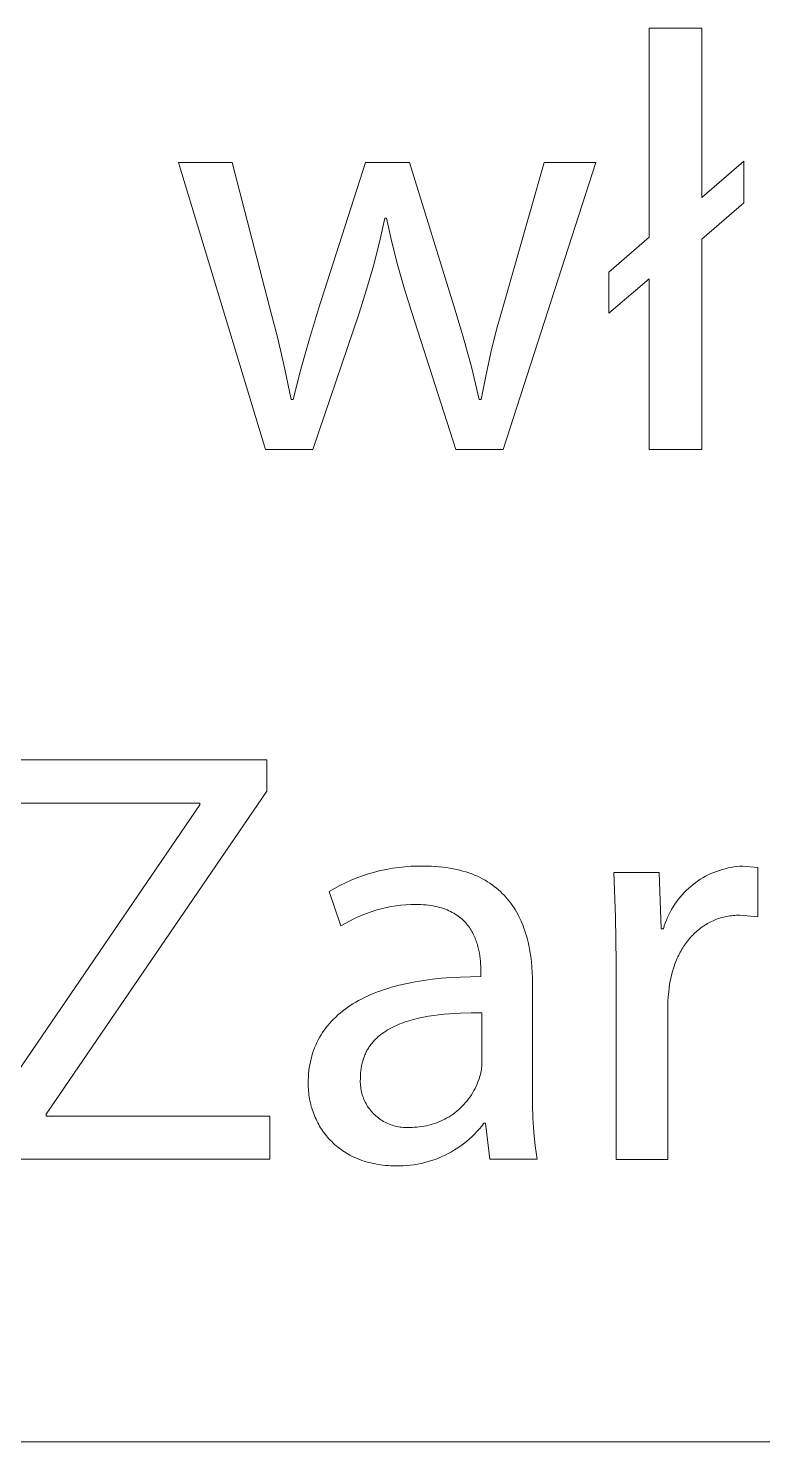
# Model space of a CAD drawing. Header units: millimetres. Extents: x 1102 to 5170, y 19 to 2862.
# Drawn here: x 4488.4 to 4538.8, y 19.5 to 116.6 of the extents above; entities that cross this region are included whole.
import ezdxf

# ---------------------------------------------------------------- set-up
doc = ezdxf.new("R2010")
doc.units = ezdxf.units.MM
doc.header["$MEASUREMENT"] = 0
doc.layers.add('Domyślny', color=7, linetype='Continuous', true_color=0x000000)

msp = doc.modelspace()

# ---------------------------------------------------------------- linework, layer by layer
at = {"layer": 'Domyślny', "color": 18, "lineweight": 15, "true_color": 0x000000}
for p, q in [((4531.041, 102.231), (4531.041, 116.577)), ((4531.041, 116.577), (4534.644, 116.577)), ((4534.644, 116.577), (4534.644, 104.954)), ((4504.688, 87.656), (4498.727, 107.367)), ((4498.727, 107.367), (4502.399, 107.367)), ((4502.399, 107.367), (4505, 97.342)), ((4508.332, 97.315), (4511.57, 107.367)), ((4511.57, 107.367), (4514.577, 107.367)), ((4514.577, 107.367), (4517.625, 97.505)), ((4521.012, 97.478), (4523.816, 107.367)), ((4527.365, 107.367), (4521.012, 87.656)), ((4523.816, 107.367), (4527.365, 107.367)), ((4534.644, 104.954), (4537.529, 107.447)), ((4537.529, 107.447), (4537.529, 104.588)), ((4537.529, 104.588), (4534.644, 102.096)), ((4512.897, 103.533), (4512.52, 101.887)), ((4512.992, 103.533), (4512.897, 103.533)), ((4513.364, 101.897), (4512.992, 103.533)), ((4528.277, 99.82), (4531.041, 102.231)), ((4534.644, 102.096), (4534.644, 87.655)), ((4512.52, 101.887), (4512.098, 100.251)), ((4513.78, 100.272), (4513.364, 101.897)), ((4512.098, 100.251), (4511.632, 98.627)), ((4514.238, 98.658), (4513.78, 100.272)), ((4528.277, 97.016), (4528.277, 99.82)), ((4531.041, 99.373), (4528.277, 97.016)), ((4531.041, 87.655), (4531.041, 99.373)), ((4511.632, 98.627), (4511.123, 97.017)), ((4514.74, 97.058), (4514.238, 98.658)), ((4505, 97.342), (4505.54, 95.264)), ((4507.705, 95.247), (4508.332, 97.315)), ((4517.625, 97.505), (4518.271, 95.377)), ((4520.562, 95.894), (4521.012, 97.478)), ((4511.123, 97.017), (4507.939, 87.656)), ((4517.761, 87.656), (4514.74, 97.058)), ((4505.54, 95.264), (4506.027, 93.173)), ((4507.127, 93.165), (4507.705, 95.247)), ((4518.271, 95.377), (4518.853, 93.232)), ((4520.162, 94.297), (4520.562, 95.894)), ((4519.81, 92.688), (4520.162, 94.297)), ((4518.853, 93.232), (4519.373, 91.07)), ((4506.027, 93.173), (4506.463, 91.07)), ((4506.598, 91.07), (4507.127, 93.165)), ((4519.508, 91.07), (4519.81, 92.688)), ((4506.463, 91.07), (4506.598, 91.07)), ((4519.373, 91.07), (4519.508, 91.07)), ((4507.939, 87.656), (4504.688, 87.656)), ((4521.012, 87.656), (4517.761, 87.656)), ((4534.644, 87.655), (4531.041, 87.655)), ((4486.25, 66.328), (4504.781, 66.328)), ((4504.781, 66.328), (4504.781, 64.174)), ((4504.781, 64.174), (4489.636, 41.985)), ((4484.949, 40.955), (4500.176, 63.24)), ((4500.176, 63.361), (4486.25, 63.361)), ((4500.176, 63.24), (4500.176, 63.361)), ((4510.964, 58.221), (4511.362, 58.367)), ((4511.362, 58.367), (4511.766, 58.499)), ((4511.766, 58.499), (4512.174, 58.616)), ((4512.174, 58.616), (4512.586, 58.72)), ((4512.586, 58.72), (4513.001, 58.809)), ((4513.001, 58.809), (4513.419, 58.884)), ((4513.419, 58.884), (4513.839, 58.944)), ((4513.839, 58.944), (4514.261, 58.99)), ((4514.261, 58.99), (4514.685, 59.021)), ((4514.685, 59.021), (4515.109, 59.037)), ((4515.109, 59.037), (4515.534, 59.039)), ((4515.534, 59.039), (4515.812, 59.036)), ((4515.812, 59.036), (4516.084, 59.027)), ((4516.084, 59.027), (4516.35, 59.012)), ((4516.35, 59.012), (4516.609, 58.991)), ((4516.609, 58.991), (4516.862, 58.965)), ((4516.862, 58.965), (4517.108, 58.934)), ((4517.108, 58.934), (4517.348, 58.896)), ((4517.348, 58.896), (4517.582, 58.854)), ((4517.582, 58.854), (4517.81, 58.806)), ((4517.81, 58.806), (4518.032, 58.753)), ((4518.032, 58.753), (4518.248, 58.695)), ((4518.248, 58.695), (4518.458, 58.633)), ((4518.458, 58.633), (4518.663, 58.565)), ((4518.663, 58.565), (4518.861, 58.492)), ((4518.861, 58.492), (4519.054, 58.415)), ((4519.054, 58.415), (4519.242, 58.334)), ((4519.242, 58.334), (4519.423, 58.247)), ((4528.729, 55.522), (4528.602, 58.602)), ((4528.602, 58.602), (4531.731, 58.602)), ((4531.731, 58.602), (4531.867, 54.728)), ((4534.729, 58.231), (4534.909, 58.332)), ((4534.909, 58.332), (4535.093, 58.427)), ((4535.093, 58.427), (4535.279, 58.515)), ((4535.279, 58.515), (4535.469, 58.597)), ((4535.469, 58.597), (4535.661, 58.672)), ((4535.661, 58.672), (4535.856, 58.74)), ((4535.856, 58.74), (4536.053, 58.802)), ((4536.053, 58.802), (4536.252, 58.856)), ((4536.252, 58.856), (4536.453, 58.904)), ((4536.453, 58.904), (4536.655, 58.944)), ((4536.655, 58.944), (4536.859, 58.978)), ((4536.859, 58.978), (4537.064, 59.004)), ((4537.064, 59.004), (4537.269, 59.024)), ((4537.269, 59.024), (4537.475, 59.036)), ((4537.475, 59.036), (4538.505, 58.928)), ((4538.505, 58.928), (4538.505, 55.541)), ((4509.058, 57.291), (4509.426, 57.503)), ((4509.871, 54.92), (4509.058, 57.291)), ((4509.426, 57.503), (4509.801, 57.703)), ((4509.801, 57.703), (4510.182, 57.889)), ((4510.182, 57.889), (4510.57, 58.062)), ((4510.57, 58.062), (4510.964, 58.221)), ((4519.423, 58.247), (4519.6, 58.157)), ((4519.6, 58.157), (4519.771, 58.062)), ((4519.771, 58.062), (4519.936, 57.963)), ((4519.936, 57.963), (4520.097, 57.86)), ((4520.097, 57.86), (4520.252, 57.753)), ((4520.252, 57.753), (4520.402, 57.642)), ((4520.402, 57.642), (4520.547, 57.528)), ((4520.547, 57.528), (4520.687, 57.409)), ((4520.687, 57.409), (4520.822, 57.288)), ((4520.822, 57.288), (4520.953, 57.162)), ((4533.437, 57.211), (4533.583, 57.358)), ((4533.583, 57.358), (4533.733, 57.499)), ((4533.733, 57.499), (4533.888, 57.636)), ((4533.888, 57.636), (4534.048, 57.766)), ((4534.048, 57.766), (4534.212, 57.891)), ((4534.212, 57.891), (4534.381, 58.011)), ((4534.381, 58.011), (4534.553, 58.124)), ((4534.553, 58.124), (4534.729, 58.231)), ((4513.992, 56.343), (4513.657, 56.301)), ((4514.329, 56.373), (4513.992, 56.343)), ((4514.667, 56.391), (4514.329, 56.373)), ((4515.005, 56.397), (4514.667, 56.391)), ((4515.191, 56.395), (4515.005, 56.397)), ((4515.372, 56.389), (4515.191, 56.395)), ((4515.548, 56.378), (4515.372, 56.389)), ((4515.718, 56.364), (4515.548, 56.378)), ((4515.884, 56.345), (4515.718, 56.364)), ((4516.045, 56.323), (4515.884, 56.345)), ((4516.201, 56.298), (4516.045, 56.323)), ((4520.953, 57.162), (4521.078, 57.034)), ((4521.078, 57.034), (4521.199, 56.902)), ((4521.199, 56.902), (4521.316, 56.766)), ((4521.316, 56.766), (4521.427, 56.628)), ((4521.427, 56.628), (4521.535, 56.487)), ((4521.535, 56.487), (4521.638, 56.343)), ((4521.638, 56.343), (4521.736, 56.196)), ((4532.68, 56.234), (4532.792, 56.408)), ((4532.792, 56.408), (4532.91, 56.577)), ((4532.91, 56.577), (4533.033, 56.743)), ((4533.033, 56.743), (4533.162, 56.903)), ((4533.162, 56.903), (4533.297, 57.06)), ((4533.297, 57.06), (4533.437, 57.211)), ((4510.758, 55.413), (4510.457, 55.259)), ((4511.064, 55.556), (4510.758, 55.413)), ((4511.376, 55.688), (4511.064, 55.556)), ((4511.691, 55.81), (4511.376, 55.688)), ((4512.011, 55.92), (4511.691, 55.81)), ((4512.334, 56.019), (4512.011, 55.92)), ((4512.661, 56.107), (4512.334, 56.019)), ((4512.991, 56.183), (4512.661, 56.107)), ((4513.323, 56.248), (4512.991, 56.183)), ((4513.657, 56.301), (4513.323, 56.248)), ((4516.352, 56.268), (4516.201, 56.298)), ((4516.499, 56.235), (4516.352, 56.268)), ((4516.641, 56.199), (4516.499, 56.235)), ((4516.779, 56.159), (4516.641, 56.199)), ((4516.912, 56.116), (4516.779, 56.159)), ((4517.041, 56.07), (4516.912, 56.116)), ((4517.165, 56.021), (4517.041, 56.07)), ((4517.285, 55.969), (4517.165, 56.021)), ((4517.401, 55.914), (4517.285, 55.969)), ((4517.513, 55.857), (4517.401, 55.914)), ((4517.621, 55.796), (4517.513, 55.857)), ((4517.725, 55.734), (4517.621, 55.796)), ((4517.825, 55.668), (4517.725, 55.734)), ((4517.921, 55.601), (4517.825, 55.668)), ((4518.014, 55.531), (4517.921, 55.601)), ((4518.103, 55.459), (4518.014, 55.531)), ((4518.188, 55.385), (4518.103, 55.459)), ((4518.27, 55.309), (4518.188, 55.385)), ((4521.736, 56.196), (4521.831, 56.046)), ((4521.831, 56.046), (4521.921, 55.894)), ((4521.921, 55.894), (4522.007, 55.739)), ((4522.007, 55.739), (4522.089, 55.582)), ((4522.089, 55.582), (4522.166, 55.423)), ((4522.166, 55.423), (4522.241, 55.261)), ((4528.765, 52.439), (4528.729, 55.522)), ((4532.216, 55.314), (4532.296, 55.504)), ((4532.296, 55.504), (4532.382, 55.692)), ((4532.382, 55.692), (4532.475, 55.876)), ((4532.475, 55.876), (4532.575, 56.057)), ((4532.575, 56.057), (4532.68, 56.234)), ((4535.621, 55.363), (4535.52, 55.322)), ((4535.722, 55.4), (4535.621, 55.363)), ((4535.825, 55.436), (4535.722, 55.4)), ((4535.929, 55.469), (4535.825, 55.436)), ((4536.035, 55.499), (4535.929, 55.469)), ((4536.141, 55.527), (4536.035, 55.499)), ((4536.249, 55.553), (4536.141, 55.527)), ((4536.358, 55.575), (4536.249, 55.553)), ((4536.468, 55.596), (4536.358, 55.575)), ((4536.58, 55.613), (4536.468, 55.596)), ((4536.692, 55.628), (4536.58, 55.613)), ((4536.806, 55.641), (4536.692, 55.628)), ((4536.921, 55.65), (4536.806, 55.641)), ((4537.037, 55.657), (4536.921, 55.65)), ((4537.154, 55.661), (4537.037, 55.657)), ((4537.272, 55.663), (4537.154, 55.661)), ((4538.505, 55.541), (4537.272, 55.663)), ((4510.161, 55.095), (4509.871, 54.92)), ((4510.457, 55.259), (4510.161, 55.095)), ((4518.348, 55.231), (4518.27, 55.309)), ((4518.423, 55.151), (4518.348, 55.231)), ((4518.494, 55.07), (4518.423, 55.151)), ((4518.563, 54.987), (4518.494, 55.07)), ((4518.628, 54.902), (4518.563, 54.987)), ((4518.69, 54.816), (4518.628, 54.902)), ((4518.749, 54.729), (4518.69, 54.816)), ((4518.805, 54.641), (4518.749, 54.729)), ((4518.859, 54.551), (4518.805, 54.641)), ((4518.909, 54.461), (4518.859, 54.551)), ((4518.957, 54.369), (4518.909, 54.461)), ((4519.002, 54.277), (4518.957, 54.369)), ((4522.241, 55.261), (4522.311, 55.097)), ((4522.311, 55.097), (4522.377, 54.932)), ((4522.377, 54.932), (4522.44, 54.764)), ((4522.44, 54.764), (4522.499, 54.595)), ((4522.499, 54.595), (4522.554, 54.423)), ((4522.554, 54.423), (4522.606, 54.251)), ((4531.867, 54.728), (4532.016, 54.728)), ((4532.016, 54.728), (4532.076, 54.926)), ((4532.076, 54.926), (4532.142, 55.121)), ((4532.142, 55.121), (4532.216, 55.314)), ((4534.1, 54.371), (4534.024, 54.293)), ((4534.178, 54.446), (4534.1, 54.371)), ((4534.258, 54.52), (4534.178, 54.446)), ((4534.339, 54.591), (4534.258, 54.52)), ((4534.421, 54.66), (4534.339, 54.591)), ((4534.505, 54.727), (4534.421, 54.66)), ((4534.591, 54.792), (4534.505, 54.727)), ((4534.678, 54.855), (4534.591, 54.792)), ((4534.766, 54.916), (4534.678, 54.855)), ((4534.855, 54.975), (4534.766, 54.916)), ((4534.946, 55.031), (4534.855, 54.975)), ((4535.039, 55.086), (4534.946, 55.031)), ((4535.132, 55.138), (4535.039, 55.086)), ((4535.227, 55.187), (4535.132, 55.138)), ((4535.324, 55.235), (4535.227, 55.187)), ((4535.421, 55.28), (4535.324, 55.235)), ((4535.52, 55.322), (4535.421, 55.28)), ((4519.045, 54.184), (4519.002, 54.277)), ((4519.084, 54.091), (4519.045, 54.184)), ((4519.122, 53.997), (4519.084, 54.091)), ((4519.157, 53.902), (4519.122, 53.997)), ((4519.19, 53.807), (4519.157, 53.902)), ((4519.221, 53.712), (4519.19, 53.807)), ((4519.249, 53.617), (4519.221, 53.712)), ((4519.276, 53.522), (4519.249, 53.617)), ((4519.3, 53.426), (4519.276, 53.522)), ((4519.322, 53.331), (4519.3, 53.426)), ((4522.606, 54.251), (4522.655, 54.077)), ((4522.655, 54.077), (4522.7, 53.901)), ((4522.7, 53.901), (4522.742, 53.724)), ((4522.742, 53.724), (4522.781, 53.546)), ((4522.781, 53.546), (4522.816, 53.366)), ((4533.343, 53.417), (4533.284, 53.32)), ((4533.404, 53.513), (4533.343, 53.417)), ((4533.467, 53.607), (4533.404, 53.513)), ((4533.531, 53.699), (4533.467, 53.607)), ((4533.597, 53.789), (4533.531, 53.699)), ((4533.664, 53.878), (4533.597, 53.789)), ((4533.733, 53.965), (4533.664, 53.878)), ((4533.803, 54.05), (4533.733, 53.965)), ((4533.875, 54.133), (4533.803, 54.05)), ((4533.949, 54.214), (4533.875, 54.133)), ((4534.024, 54.293), (4533.949, 54.214)), ((4519.343, 53.237), (4519.322, 53.331)), ((4519.379, 53.048), (4519.343, 53.237)), ((4519.408, 52.862), (4519.379, 53.048)), ((4519.431, 52.678), (4519.408, 52.862)), ((4519.449, 52.499), (4519.431, 52.678)), ((4519.461, 52.323), (4519.449, 52.499)), ((4522.816, 53.366), (4522.849, 53.186)), ((4522.849, 53.186), (4522.905, 52.823)), ((4522.905, 52.823), (4522.95, 52.457)), ((4522.95, 52.457), (4522.983, 52.088)), ((4528.765, 38.892), (4528.765, 52.439)), ((4532.871, 52.483), (4532.827, 52.372)), ((4532.916, 52.593), (4532.871, 52.483)), ((4532.964, 52.701), (4532.916, 52.593)), ((4533.013, 52.808), (4532.964, 52.701)), ((4533.064, 52.914), (4533.013, 52.808)), ((4533.116, 53.018), (4533.064, 52.914)), ((4533.171, 53.12), (4533.116, 53.018)), ((4533.227, 53.221), (4533.171, 53.12)), ((4533.284, 53.32), (4533.227, 53.221)), ((4519.47, 52.153), (4519.461, 52.323)), ((4519.474, 51.989), (4519.47, 52.153)), ((4519.476, 51.832), (4519.474, 51.989)), ((4519.476, 51.439), (4519.476, 51.832)), ((4522.983, 52.088), (4523.007, 51.719)), ((4523.007, 51.719), (4523.02, 51.348)), ((4532.569, 51.553), (4532.512, 51.307)), ((4532.634, 51.793), (4532.569, 51.553)), ((4532.706, 52.029), (4532.634, 51.793)), ((4532.744, 52.144), (4532.706, 52.029)), ((4532.785, 52.259), (4532.744, 52.144)), ((4532.827, 52.372), (4532.785, 52.259)), ((4512.615, 50.472), (4512.855, 50.555)), ((4512.855, 50.555), (4513.101, 50.633)), ((4513.101, 50.633), (4513.353, 50.709)), ((4513.353, 50.709), (4513.61, 50.781)), ((4513.61, 50.781), (4513.872, 50.849)), ((4513.872, 50.849), (4514.412, 50.974)), ((4514.412, 50.974), (4514.973, 51.084)), ((4514.973, 51.084), (4515.555, 51.18)), ((4515.555, 51.18), (4516.157, 51.261)), ((4516.157, 51.261), (4516.78, 51.327)), ((4516.78, 51.327), (4517.424, 51.378)), ((4517.424, 51.378), (4518.088, 51.413)), ((4518.088, 51.413), (4518.772, 51.434)), ((4518.772, 51.434), (4519.476, 51.439)), ((4523.02, 51.348), (4523.025, 50.978)), ((4523.025, 50.978), (4523.025, 43.595)), ((4532.414, 50.726), (4532.375, 50.393)), ((4532.463, 51.057), (4532.414, 50.726)), ((4532.512, 51.307), (4532.463, 51.057)), ((4510.508, 49.45), (4510.694, 49.568)), ((4510.694, 49.568), (4510.885, 49.682)), ((4510.885, 49.682), (4511.082, 49.793)), ((4511.082, 49.793), (4511.285, 49.901)), ((4511.285, 49.901), (4511.493, 50.005)), ((4511.493, 50.005), (4511.706, 50.106)), ((4511.706, 50.106), (4511.925, 50.203)), ((4511.925, 50.203), (4512.15, 50.296)), ((4512.15, 50.296), (4512.379, 50.386)), ((4512.379, 50.386), (4512.615, 50.472)), ((4532.325, 49.725), (4532.314, 49.391)), ((4532.345, 50.06), (4532.325, 49.725)), ((4532.375, 50.393), (4532.345, 50.06)), ((4509.365, 48.526), (4509.512, 48.668)), ((4509.512, 48.668), (4509.663, 48.807)), ((4509.663, 48.807), (4509.821, 48.942)), ((4509.821, 48.942), (4509.984, 49.074)), ((4509.984, 49.074), (4510.153, 49.203)), ((4510.153, 49.203), (4510.328, 49.328)), ((4510.328, 49.328), (4510.508, 49.45)), ((4515.196, 48.587), (4514.862, 48.504)), ((4515.538, 48.66), (4515.196, 48.587)), ((4515.887, 48.724), (4515.538, 48.66)), ((4516.241, 48.779), (4515.887, 48.724)), ((4516.601, 48.825), (4516.241, 48.779)), ((4516.966, 48.864), (4516.601, 48.825)), ((4517.333, 48.895), (4516.966, 48.864)), ((4517.703, 48.919), (4517.333, 48.895)), ((4518.074, 48.936), (4517.703, 48.919)), ((4518.818, 48.952), (4518.074, 48.936)), ((4519.557, 48.946), (4518.818, 48.952)), ((4519.557, 45.519), (4519.557, 48.946)), ((4532.314, 49.391), (4532.314, 38.892)), ((4508.504, 47.434), (4508.609, 47.6)), ((4508.609, 47.6), (4508.721, 47.763)), ((4508.721, 47.763), (4508.838, 47.922)), ((4508.838, 47.922), (4508.961, 48.078)), ((4508.961, 48.078), (4509.09, 48.231)), ((4509.09, 48.231), (4509.225, 48.38)), ((4509.225, 48.38), (4509.365, 48.526)), ((4512.82, 47.615), (4512.699, 47.529)), ((4512.945, 47.698), (4512.82, 47.615)), ((4513.074, 47.778), (4512.945, 47.698)), ((4513.206, 47.855), (4513.074, 47.778)), ((4513.342, 47.929), (4513.206, 47.855)), ((4513.481, 47.999), (4513.342, 47.929)), ((4513.623, 48.067), (4513.481, 47.999)), ((4513.768, 48.131), (4513.623, 48.067)), ((4513.916, 48.193), (4513.768, 48.131)), ((4514.068, 48.252), (4513.916, 48.193)), ((4514.221, 48.307), (4514.068, 48.252)), ((4514.378, 48.361), (4514.221, 48.307)), ((4514.537, 48.411), (4514.378, 48.361)), ((4514.698, 48.459), (4514.537, 48.411)), ((4514.862, 48.504), (4514.698, 48.459)), ((4508.064, 46.554), (4508.14, 46.737)), ((4508.14, 46.737), (4508.222, 46.916)), ((4508.222, 46.916), (4508.31, 47.092)), ((4508.31, 47.092), (4508.404, 47.265)), ((4508.404, 47.265), (4508.504, 47.434)), ((4511.837, 46.652), (4511.796, 46.593)), ((4511.878, 46.711), (4511.837, 46.652)), ((4511.921, 46.769), (4511.878, 46.711)), ((4511.965, 46.826), (4511.921, 46.769)), ((4512.011, 46.882), (4511.965, 46.826)), ((4512.057, 46.937), (4512.011, 46.882)), ((4512.105, 46.991), (4512.057, 46.937)), ((4512.153, 47.045), (4512.105, 46.991)), ((4512.203, 47.097), (4512.153, 47.045)), ((4512.254, 47.148), (4512.203, 47.097)), ((4512.306, 47.199), (4512.254, 47.148)), ((4512.359, 47.249), (4512.306, 47.199)), ((4512.413, 47.298), (4512.359, 47.249)), ((4512.468, 47.345), (4512.413, 47.298)), ((4512.524, 47.393), (4512.468, 47.345)), ((4512.582, 47.439), (4512.524, 47.393)), ((4512.699, 47.529), (4512.582, 47.439)), ((4507.773, 45.592), (4507.819, 45.791)), ((4507.819, 45.791), (4507.871, 45.987)), ((4507.871, 45.987), (4507.929, 46.179)), ((4507.929, 46.179), (4507.994, 46.369)), ((4507.994, 46.369), (4508.064, 46.554)), ((4511.365, 45.651), (4511.344, 45.576)), ((4511.387, 45.725), (4511.365, 45.651)), ((4511.41, 45.798), (4511.387, 45.725)), ((4511.435, 45.87), (4511.41, 45.798)), ((4511.461, 45.94), (4511.435, 45.87)), ((4511.489, 46.01), (4511.461, 45.94)), ((4511.518, 46.079), (4511.489, 46.01)), ((4511.548, 46.147), (4511.518, 46.079)), ((4511.58, 46.213), (4511.548, 46.147)), ((4511.613, 46.279), (4511.58, 46.213)), ((4511.647, 46.344), (4511.613, 46.279)), ((4511.682, 46.407), (4511.647, 46.344)), ((4511.719, 46.47), (4511.682, 46.407)), ((4511.757, 46.532), (4511.719, 46.47)), ((4511.796, 46.593), (4511.757, 46.532)), ((4507.635, 44.55), (4507.65, 44.765)), ((4507.65, 44.765), (4507.672, 44.976)), ((4507.672, 44.976), (4507.699, 45.185)), ((4507.699, 45.185), (4507.733, 45.39)), ((4507.733, 45.39), (4507.773, 45.592)), ((4511.215, 44.68), (4511.213, 44.592)), ((4511.219, 44.767), (4511.215, 44.68)), ((4511.225, 44.853), (4511.219, 44.767)), ((4511.232, 44.938), (4511.225, 44.853)), ((4511.241, 45.022), (4511.232, 44.938)), ((4511.251, 45.104), (4511.241, 45.022)), ((4511.263, 45.186), (4511.251, 45.104)), ((4511.276, 45.266), (4511.263, 45.186)), ((4511.291, 45.345), (4511.276, 45.266)), ((4511.307, 45.423), (4511.291, 45.345)), ((4511.325, 45.5), (4511.307, 45.423)), ((4511.344, 45.576), (4511.325, 45.5)), ((4519.414, 44.602), (4519.445, 44.714)), ((4519.445, 44.714), (4519.473, 44.827)), ((4519.473, 44.827), (4519.497, 44.941)), ((4519.497, 44.941), (4519.517, 45.056)), ((4519.517, 45.056), (4519.532, 45.171)), ((4519.532, 45.171), (4519.545, 45.287)), ((4519.545, 45.287), (4519.553, 45.403)), ((4519.553, 45.403), (4519.557, 45.519)), ((4507.622, 44.11), (4507.625, 44.331)), ((4507.624, 43.976), (4507.622, 44.11)), ((4507.628, 43.842), (4507.624, 43.976)), ((4507.625, 44.331), (4507.635, 44.55)), ((4507.636, 43.709), (4507.628, 43.842)), ((4507.646, 43.576), (4507.636, 43.709)), ((4511.205, 44.394), (4511.202, 44.285)), ((4511.202, 44.285), (4511.202, 44.176)), ((4511.202, 44.176), (4511.207, 44.068)), ((4511.212, 44.503), (4511.205, 44.394)), ((4511.207, 44.068), (4511.215, 43.959)), ((4511.213, 44.592), (4511.212, 44.503)), ((4511.215, 43.959), (4511.227, 43.851)), ((4511.227, 43.851), (4511.242, 43.743)), ((4511.242, 43.743), (4511.261, 43.636)), ((4519.002, 43.617), (4519.08, 43.765)), ((4519.08, 43.765), (4519.153, 43.916)), ((4519.153, 43.916), (4519.221, 44.069)), ((4519.221, 44.069), (4519.283, 44.224)), ((4519.283, 44.224), (4519.34, 44.381)), ((4519.34, 44.381), (4519.379, 44.491)), ((4519.379, 44.491), (4519.414, 44.602)), ((4507.66, 43.443), (4507.646, 43.576)), ((4507.676, 43.31), (4507.66, 43.443)), ((4507.696, 43.178), (4507.676, 43.31)), ((4507.718, 43.046), (4507.696, 43.178)), ((4507.743, 42.915), (4507.718, 43.046)), ((4507.772, 42.785), (4507.743, 42.915)), ((4507.803, 42.655), (4507.772, 42.785)), ((4511.261, 43.636), (4511.284, 43.529)), ((4511.284, 43.529), (4511.311, 43.423)), ((4511.311, 43.423), (4511.341, 43.319)), ((4511.341, 43.319), (4511.374, 43.215)), ((4511.374, 43.215), (4511.412, 43.113)), ((4511.412, 43.113), (4511.452, 43.012)), ((4511.452, 43.012), (4511.497, 42.912)), ((4511.497, 42.912), (4511.544, 42.814)), ((4511.544, 42.814), (4511.595, 42.718)), ((4511.595, 42.718), (4511.65, 42.624)), ((4518.321, 42.668), (4518.432, 42.793)), ((4518.432, 42.793), (4518.538, 42.922)), ((4518.538, 42.922), (4518.64, 43.055)), ((4518.64, 43.055), (4518.738, 43.191)), ((4518.738, 43.191), (4518.831, 43.33)), ((4518.831, 43.33), (4518.919, 43.472)), ((4518.919, 43.472), (4519.002, 43.617)), ((4523.025, 43.595), (4523.026, 42.652)), ((4489.636, 41.985), (4489.636, 41.849)), ((4489.636, 41.849), (4504.985, 41.849)), ((4504.985, 41.849), (4504.985, 38.896)), ((4507.837, 42.526), (4507.803, 42.655)), ((4507.875, 42.398), (4507.837, 42.526)), ((4507.915, 42.271), (4507.875, 42.398)), ((4507.958, 42.145), (4507.915, 42.271)), ((4508.004, 42.02), (4507.958, 42.145)), ((4508.053, 41.895), (4508.004, 42.02)), ((4508.105, 41.772), (4508.053, 41.895)), ((4508.16, 41.651), (4508.105, 41.772)), ((4511.65, 42.624), (4511.707, 42.531)), ((4511.707, 42.531), (4511.768, 42.44)), ((4511.768, 42.44), (4511.831, 42.352)), ((4511.831, 42.352), (4511.898, 42.266)), ((4511.898, 42.266), (4511.968, 42.182)), ((4511.968, 42.182), (4512.04, 42.101)), ((4512.04, 42.101), (4512.115, 42.022)), ((4512.115, 42.022), (4512.193, 41.946)), ((4512.193, 41.946), (4512.274, 41.872)), ((4512.274, 41.872), (4512.357, 41.802)), ((4512.357, 41.802), (4512.442, 41.734)), ((4517.149, 41.732), (4517.293, 41.818)), ((4517.293, 41.818), (4517.434, 41.908)), ((4517.434, 41.908), (4517.571, 42.003)), ((4517.571, 42.003), (4517.705, 42.103)), ((4517.705, 42.103), (4517.836, 42.208)), ((4517.836, 42.208), (4517.963, 42.316)), ((4517.963, 42.316), (4518.086, 42.43)), ((4518.086, 42.43), (4518.206, 42.547)), ((4518.206, 42.547), (4518.321, 42.668)), ((4523.026, 42.652), (4523.058, 41.71)), ((4508.218, 41.53), (4508.16, 41.651)), ((4508.279, 41.411), (4508.218, 41.53)), ((4508.343, 41.293), (4508.279, 41.411)), ((4508.41, 41.177), (4508.343, 41.293)), ((4508.48, 41.062), (4508.41, 41.177)), ((4508.552, 40.949), (4508.48, 41.062)), ((4508.628, 40.838), (4508.552, 40.949)), ((4508.706, 40.728), (4508.628, 40.838)), ((4512.442, 41.734), (4512.53, 41.669)), ((4512.53, 41.669), (4512.619, 41.608)), ((4512.619, 41.608), (4512.711, 41.549)), ((4512.711, 41.549), (4512.805, 41.494)), ((4512.805, 41.494), (4512.901, 41.442)), ((4512.901, 41.442), (4512.998, 41.393)), ((4512.998, 41.393), (4513.097, 41.347)), ((4513.097, 41.347), (4513.198, 41.305)), ((4513.198, 41.305), (4513.299, 41.267)), ((4513.299, 41.267), (4513.403, 41.232)), ((4513.403, 41.232), (4513.507, 41.201)), ((4513.507, 41.201), (4513.612, 41.173)), ((4513.612, 41.173), (4513.719, 41.149)), ((4513.719, 41.149), (4513.826, 41.128)), ((4513.826, 41.128), (4513.933, 41.111)), ((4513.933, 41.111), (4514.041, 41.098)), ((4514.041, 41.098), (4514.15, 41.089)), ((4514.15, 41.089), (4514.259, 41.083)), ((4514.259, 41.083), (4514.368, 41.082)), ((4514.368, 41.082), (4514.476, 41.084)), ((4514.476, 41.084), (4514.585, 41.089)), ((4514.585, 41.089), (4514.753, 41.087)), ((4514.753, 41.087), (4514.92, 41.091)), ((4514.92, 41.091), (4515.087, 41.101)), ((4515.087, 41.101), (4515.253, 41.116)), ((4515.253, 41.116), (4515.419, 41.137)), ((4515.419, 41.137), (4515.584, 41.164)), ((4515.584, 41.164), (4515.749, 41.196)), ((4515.749, 41.196), (4515.912, 41.234)), ((4515.912, 41.234), (4516.073, 41.277)), ((4516.073, 41.277), (4516.233, 41.326)), ((4516.233, 41.326), (4516.391, 41.381)), ((4516.391, 41.381), (4516.547, 41.44)), ((4516.547, 41.44), (4516.702, 41.506)), ((4516.702, 41.506), (4516.853, 41.576)), ((4516.853, 41.576), (4517.003, 41.651)), ((4517.003, 41.651), (4517.149, 41.732)), ((4519.213, 40.801), (4519.041, 40.622)), ((4519.379, 40.987), (4519.213, 40.801)), ((4519.539, 41.178), (4519.379, 40.987)), ((4519.692, 41.374), (4519.539, 41.178)), ((4519.801, 41.374), (4519.692, 41.374)), ((4520.085, 38.895), (4519.801, 41.374)), ((4523.058, 41.71), (4523.12, 40.768)), ((4508.788, 40.62), (4508.706, 40.728)), ((4508.872, 40.514), (4508.788, 40.62)), ((4508.959, 40.41), (4508.872, 40.514)), ((4509.05, 40.307), (4508.959, 40.41)), ((4509.143, 40.207), (4509.05, 40.307)), ((4509.239, 40.109), (4509.143, 40.207)), ((4509.338, 40.013), (4509.239, 40.109)), ((4509.44, 39.919), (4509.338, 40.013)), ((4509.545, 39.828), (4509.44, 39.919)), ((4509.652, 39.738), (4509.545, 39.828)), ((4518.093, 39.817), (4517.888, 39.675)), ((4518.294, 39.965), (4518.093, 39.817)), ((4518.489, 40.119), (4518.294, 39.965)), ((4518.678, 40.281), (4518.489, 40.119)), ((4518.862, 40.448), (4518.678, 40.281)), ((4519.041, 40.622), (4518.862, 40.448)), ((4523.12, 40.768), (4523.213, 39.83)), ((4523.213, 39.83), (4523.336, 38.895)), ((4504.985, 38.896), (4484.949, 38.896)), ((4509.763, 39.652), (4509.652, 39.738)), ((4509.877, 39.567), (4509.763, 39.652)), ((4509.993, 39.486), (4509.877, 39.567)), ((4510.112, 39.406), (4509.993, 39.486)), ((4510.234, 39.33), (4510.112, 39.406)), ((4510.36, 39.256), (4510.234, 39.33)), ((4510.488, 39.185), (4510.36, 39.256)), ((4510.618, 39.117), (4510.488, 39.185)), ((4510.752, 39.052), (4510.618, 39.117)), ((4510.889, 38.99), (4510.752, 39.052)), ((4511.028, 38.93), (4510.889, 38.99)), ((4511.171, 38.874), (4511.028, 38.93)), ((4511.316, 38.821), (4511.171, 38.874)), ((4516.337, 38.891), (4516.101, 38.81)), ((4516.569, 38.98), (4516.337, 38.891)), ((4516.798, 39.077), (4516.569, 38.98)), ((4517.024, 39.182), (4516.798, 39.077)), ((4517.246, 39.294), (4517.024, 39.182)), ((4517.465, 39.414), (4517.246, 39.294)), ((4517.679, 39.541), (4517.465, 39.414)), ((4517.888, 39.675), (4517.679, 39.541)), ((4523.336, 38.895), (4520.085, 38.895)), ((4532.314, 38.892), (4528.765, 38.892)), ((4511.464, 38.772), (4511.316, 38.821)), ((4511.615, 38.725), (4511.464, 38.772)), ((4511.769, 38.682), (4511.615, 38.725)), ((4511.926, 38.642), (4511.769, 38.682)), ((4512.086, 38.606), (4511.926, 38.642)), ((4512.248, 38.574), (4512.086, 38.606)), ((4512.413, 38.545), (4512.248, 38.574)), ((4512.582, 38.519), (4512.413, 38.545)), ((4512.753, 38.498), (4512.582, 38.519)), ((4512.927, 38.48), (4512.753, 38.498)), ((4513.103, 38.466), (4512.927, 38.48)), ((4513.283, 38.456), (4513.103, 38.466)), ((4513.465, 38.45), (4513.283, 38.456)), ((4513.651, 38.448), (4513.465, 38.45)), ((4513.899, 38.446), (4513.651, 38.448)), ((4514.148, 38.453), (4513.899, 38.446)), ((4514.397, 38.469), (4514.148, 38.453)), ((4514.645, 38.493), (4514.397, 38.469)), ((4514.891, 38.525), (4514.645, 38.493)), ((4515.137, 38.566), (4514.891, 38.525)), ((4515.381, 38.614), (4515.137, 38.566)), ((4515.623, 38.671), (4515.381, 38.614)), ((4515.864, 38.737), (4515.623, 38.671)), ((4516.101, 38.81), (4515.864, 38.737)), ((5166.084, 19.497), (1101.816, 19.497)), ((5166.084, 19.497), (3632.565, 19.497))]:
    msp.add_line(p, q, dxfattribs=at)

doc.saveas('drawing.dxf')
